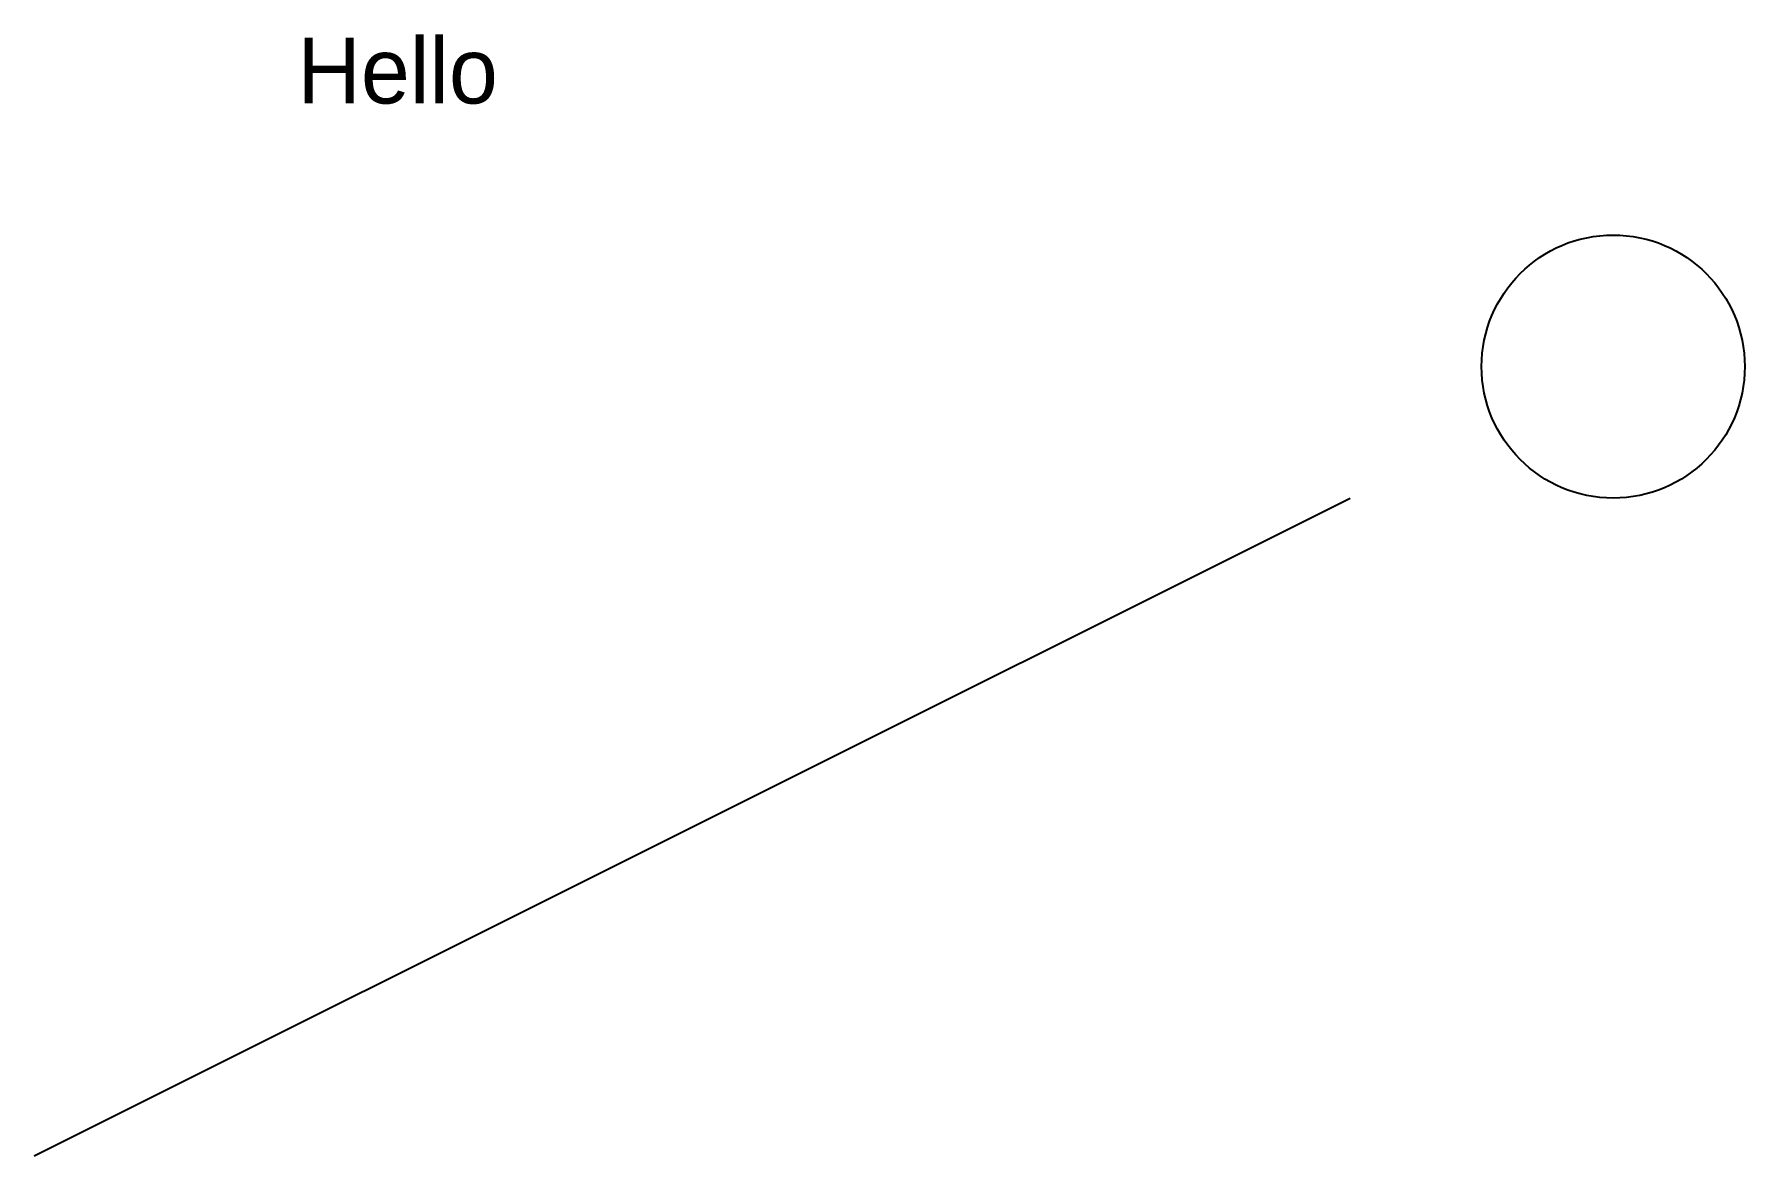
# Model space of a CAD drawing. Header units: millimetres. Extents: x 0 to 65, y 0 to 42.6.
import ezdxf

# ---------------------------------------------------------------- set-up
doc = ezdxf.new("R2010")
doc.units = ezdxf.units.MM
doc.layers.add('DIM', color=1, linetype='Continuous')

msp = doc.modelspace()

# ---------------------------------------------------------------- linework, layer by layer
msp.add_line((0, 0), (50, 25))
at = {"layer": 'DIM'}
msp.add_circle((60, 30), 5, dxfattribs=at)

# ---------------------------------------------------------------- texts
msp.add_text('Hello', height=2.5).set_placement((10, 40))

doc.saveas('drawing.dxf')
